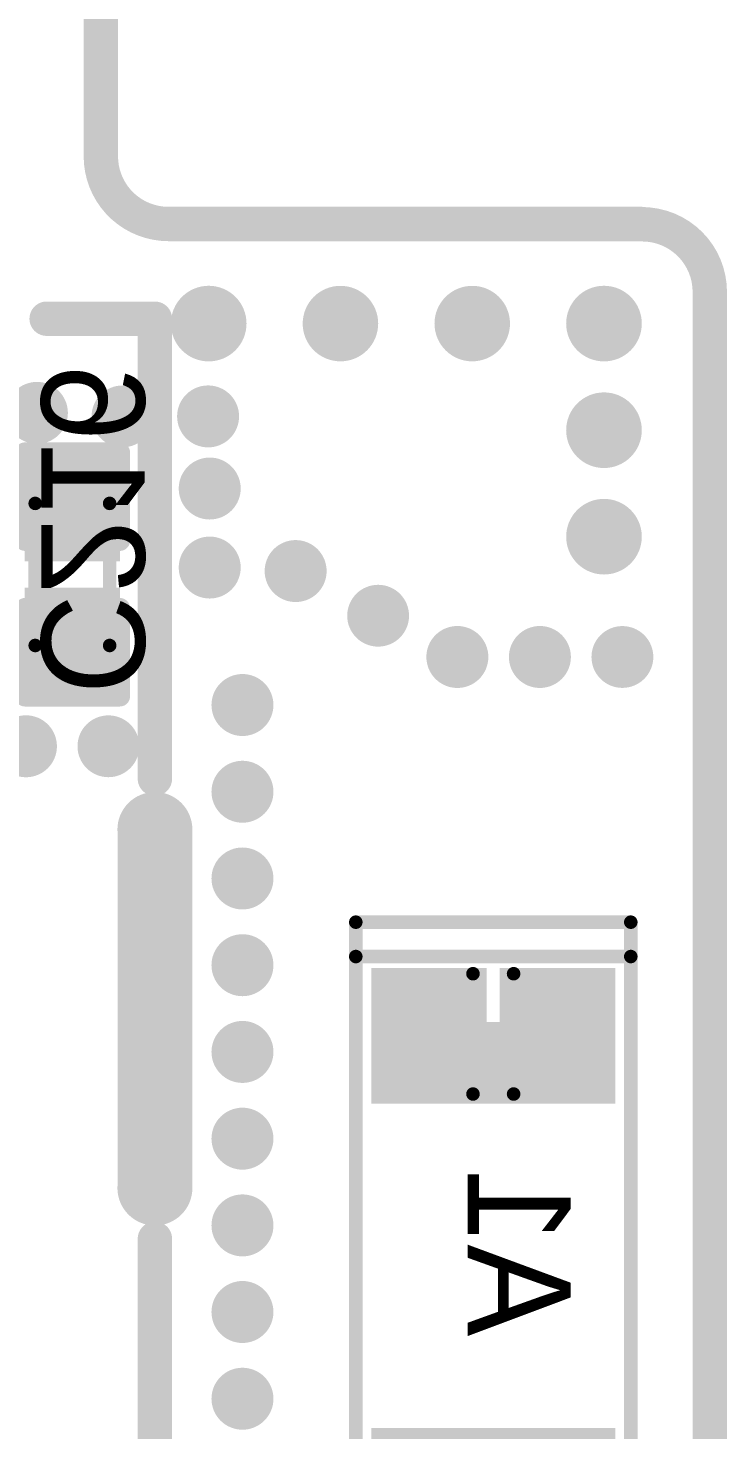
# Model space of a CAD drawing. Extents: x 722 to 1072, y 754 to 1061.
# Drawn here: x 808.53 to 813.69, y 1024.39 to 1034.75 of the extents above; entities that cross this region are included whole.
import ezdxf

# ---------------------------------------------------------------- set-up
doc = ezdxf.new("R2010")
doc.units = 0
doc.layers.get('0').update_dxf_attribs({"linetype": 'CONTINUOUS'})
for name, color, linetype in [('BOTTOMOVERLAY', 54, 'CONTINUOUS'), ('BOTTOMPASTE', 16, 'CONTINUOUS'), ('BOTTOMSOLDER', 6, 'CONTINUOUS'), ('KEEPOUTLAYER', 6, 'CONTINUOUS'), ('MECHANICAL13', 56, 'CONTINUOUS'), ('MULTILAYER', 9, 'CONTINUOUS'), ('VIAHOLELAYER', 16, 'CONTINUOUS')]:
    doc.layers.add(name, color=color, linetype=linetype)

# ---------------------------------------------------------------- blocks, each defined once
blk = doc.blocks.new('C_0402_B_59')
at = {"layer": 'BOTTOMOVERLAY', "const_width": 0.152}
for points in [[(-0.9, 0.35), (-0.9, -0.35)], [(-0.9, 0.35), (-0.25, 0.35)], [(0.25, 0.35), (0.9, 0.35)], [(0.9, 0.35), (0.9, -0.35)], [(-0.9, -0.35), (-0.25, -0.35)], [(0.25, -0.35), (0.9, -0.35)]]:
    blk.add_lwpolyline(points, dxfattribs=at)
at = {"layer": 'BOTTOMOVERLAY', "const_width": 0.0762}
for points in [[(-0.938, 0.35, 1), (-0.862, 0.35, 1)], [(-0.938, 0.35, 1), (-0.862, 0.35, 1)], [(-0.288, 0.35, 1), (-0.212, 0.35, 1)], [(0.212, 0.35, 1), (0.288, 0.35, 1)], [(0.862, 0.35, 1), (0.938, 0.35, 1)], [(0.862, 0.35, 1), (0.938, 0.35, 1)], [(-0.938, -0.35, 1), (-0.862, -0.35, 1)], [(-0.938, -0.35, 1), (-0.862, -0.35, 1)], [(-0.288, -0.35, 1), (-0.212, -0.35, 1)], [(0.212, -0.35, 1), (0.288, -0.35, 1)], [(0.862, -0.35, 1), (0.938, -0.35, 1)], [(0.862, -0.35, 1), (0.938, -0.35, 1)]]:
    blk.add_lwpolyline(points, format="xyb", close=True, dxfattribs=at)
at = {"layer": 'BOTTOMPASTE'}
for points in [[(-0.8, 0.25), (-0.8, -0.25), (-0.2, 0.25), (-0.2, -0.25)], [(0.2, 0.25), (0.2, -0.25), (0.8, 0.25), (0.8, -0.25)]]:
    blk.add_solid(points, dxfattribs=at)
at = {"layer": 'BOTTOMSOLDER'}
for points in [[(-0.902, 0.352), (-0.902, -0.352), (-0.098, 0.352), (-0.098, -0.352)], [(0.098, 0.352), (0.098, -0.352), (0.902, 0.352), (0.902, -0.352)]]:
    blk.add_solid(points, dxfattribs=at)
at = {"layer": 'MECHANICAL13', "const_width": 0.1}
for points in [[(-0.525, 0.275), (-0.525, -0.275)], [(-0.525, 0.275), (0.525, 0.275)], [(0.525, 0.275), (0.525, -0.275)], [(-0.525, -0.275), (0.525, -0.275)]]:
    blk.add_lwpolyline(points, dxfattribs=at)
at = {"layer": 'MECHANICAL13', "const_width": 0.05}
for points in [[(-0.55, 0.275, 1), (-0.5, 0.275, 1)], [(-0.55, 0.275, 1), (-0.5, 0.275, 1)], [(0.5, 0.275, 1), (0.55, 0.275, 1)], [(0.5, 0.275, 1), (0.55, 0.275, 1)], [(-0.55, -0.275, 1), (-0.5, -0.275, 1)], [(-0.55, -0.275, 1), (-0.5, -0.275, 1)], [(0.5, -0.275, 1), (0.55, -0.275, 1)], [(0.5, -0.275, 1), (0.55, -0.275, 1)]]:
    blk.add_lwpolyline(points, format="xyb", close=True, dxfattribs=at)
blk = doc.blocks.new('3216_B_290')
at = {"layer": 'BOTTOMOVERLAY', "const_width": 0.1}
for points in [[(2.286, 1.016), (-2.54, 1.016)], [(-2.54, -1.016), (-2.54, 1.016)], [(-2.286, -1.016), (-2.286, 1.016)], [(2.286, -1.016), (2.286, 1.016)], [(-1.27, 0.15), (-2.159, 0.15)], [(-1.27, -0.15), (-2.159, -0.15)], [(2.286, -1.016), (-2.54, -1.016)]]:
    blk.add_lwpolyline(points, dxfattribs=at)
at = {"layer": 'BOTTOMOVERLAY', "const_width": 0.05}
for points in [[(-2.565, 1.016, 1), (-2.515, 1.016, 1)], [(-2.565, 1.016, 1), (-2.515, 1.016, 1)], [(-2.311, 1.016, 1), (-2.261, 1.016, 1)], [(2.261, 1.016, 1), (2.311, 1.016, 1)], [(2.261, 1.016, 1), (2.311, 1.016, 1)], [(-2.184, 0.15, 1), (-2.134, 0.15, 1)], [(-1.295, 0.15, 1), (-1.245, 0.15, 1)], [(-2.184, -0.15, 1), (-2.134, -0.15, 1)], [(-1.295, -0.15, 1), (-1.245, -0.15, 1)], [(-2.565, -1.016, 1), (-2.515, -1.016, 1)], [(-2.565, -1.016, 1), (-2.515, -1.016, 1)], [(-2.311, -1.016, 1), (-2.261, -1.016, 1)], [(2.261, -1.016, 1), (2.311, -1.016, 1)], [(2.261, -1.016, 1), (2.311, -1.016, 1)]]:
    blk.add_lwpolyline(points, format="xyb", close=True, dxfattribs=at)
at = {"layer": 'BOTTOMPASTE'}
for points in [[(-2.1, 0.8), (-2.1, 0.15), (-1.3, 0.8), (-1.3, 0.15)], [(1.3, 0.8), (1.3, -0.8), (2.1, 0.8), (2.1, -0.8)], [(-1.3, 0.4), (-1.7, 0.4), (-1.3, -0.4), (-1.7, -0.4)], [(-2.1, -0.15), (-2.1, -0.8), (-1.3, -0.15), (-1.3, -0.8)]]:
    blk.add_solid(points, dxfattribs=at)
at = {"layer": 'BOTTOMSOLDER'}
for points in [[(-2.202, 0.902), (-2.202, 0.048), (-1.198, 0.902), (-1.198, 0.048)], [(1.198, 0.902), (1.198, -0.902), (2.202, 0.902), (2.202, -0.902)], [(-1.198, 0.502), (-1.802, 0.502), (-1.198, -0.502), (-1.802, -0.502)], [(-2.202, -0.048), (-2.202, -0.902), (-1.198, -0.048), (-1.198, -0.902)]]:
    blk.add_solid(points, dxfattribs=at)

msp = doc.modelspace()

# ---------------------------------------------------------------- linework, layer by layer
at = {"layer": 'BOTTOMOVERLAY', "const_width": 0.254}
for points in [[(808.663, 1032.599), (809.463, 1032.599)], [(809.463, 1029.199), (809.463, 1032.599)], [(809.463, 1022.799), (809.463, 1025.799)]]:
    msp.add_lwpolyline(points, dxfattribs=at)
at = {"layer": 'BOTTOMOVERLAY', "const_width": 0.127}
for points in [[(808.599, 1032.599, 1), (808.726, 1032.599, 1)], [(809.399, 1032.599, 1), (809.526, 1032.599, 1)], [(809.399, 1032.599, 1), (809.526, 1032.599, 1)], [(809.399, 1029.199, 1), (809.526, 1029.199, 1)], [(809.399, 1025.799, 1), (809.526, 1025.799, 1)]]:
    msp.add_lwpolyline(points, format="xyb", close=True, dxfattribs=at)
at = {"layer": 'BOTTOMPASTE', "const_width": 0.35}
msp.add_lwpolyline([(809.463, 1028.824), (809.463, 1026.174)], dxfattribs=at)
at = {"layer": 'BOTTOMPASTE', "const_width": 0.175}
for points in [[(809.375, 1028.824, 1), (809.55, 1028.824, 1)], [(809.375, 1026.174, 1), (809.55, 1026.174, 1)]]:
    msp.add_lwpolyline(points, format="xyb", close=True, dxfattribs=at)
at = {"layer": 'BOTTOMSOLDER', "const_width": 0.553}
msp.add_lwpolyline([(809.463, 1028.824), (809.463, 1026.174)], dxfattribs=at)
at = {"layer": 'BOTTOMSOLDER', "const_width": 0.277}
for points in [[(809.324, 1028.824, 1), (809.601, 1028.824, 1)], [(809.324, 1026.174, 1), (809.601, 1026.174, 1)]]:
    msp.add_lwpolyline(points, format="xyb", close=True, dxfattribs=at)
at = {"layer": 'KEEPOUTLAYER', "const_width": 0.254}
for points in [[(809.063, 1033.799), (809.063, 1039.499)], [(809.563, 1033.299), (813.063, 1033.299)], [(813.563, 1016.599), (813.563, 1032.799)]]:
    msp.add_lwpolyline(points, dxfattribs=at)
at = {"layer": 'KEEPOUTLAYER', "const_width": 0.127}
for points in [[(808.999, 1033.799, 1), (809.126, 1033.799, 1)], [(808.999, 1033.799, 1), (809.126, 1033.799, 1)], [(809.499, 1033.299, 1), (809.626, 1033.299, 1)], [(809.499, 1033.299, 1), (809.626, 1033.299, 1)], [(812.999, 1033.299, 1), (813.126, 1033.299, 1)], [(812.999, 1033.297, 1), (813.126, 1033.297, 1)], [(813.499, 1032.799, 1), (813.626, 1032.799, 1)], [(813.499, 1032.797, 1), (813.626, 1032.797, 1)]]:
    msp.add_lwpolyline(points, format="xyb", close=True, dxfattribs=at)
at = {"layer": 'KEEPOUTLAYER', "const_width": 0.254}
for points in [[(809.563, 1033.299, -0.414214), (809.063, 1033.799)], [(813.063, 1033.297, -0.414212), (813.563, 1032.797)]]:
    msp.add_lwpolyline(points, format="xyb", dxfattribs=at)
at = {"layer": 'MULTILAYER'}
for points, const_width in [([(809.72, 1032.563, 1), (810, 1032.563, 1)], 0.279), ([(810.694, 1032.563, 1), (810.973, 1032.563, 1)], 0.279), ([(811.668, 1032.563, 1), (811.947, 1032.563, 1)], 0.279), ([(812.641, 1032.563, 1), (812.921, 1032.563, 1)], 0.279), ([(808.476, 1031.903, 1), (808.705, 1031.903, 1)], 0.229), ([(809.109, 1031.877, 1), (809.337, 1031.877, 1)], 0.229), ([(809.741, 1031.877, 1), (809.97, 1031.877, 1)], 0.229), ([(812.641, 1031.775, 1), (812.921, 1031.775, 1)], 0.279), ([(809.753, 1031.344, 1), (809.982, 1031.344, 1)], 0.229), ([(812.641, 1030.988, 1), (812.921, 1030.988, 1)], 0.279), ([(809.753, 1030.76, 1), (809.982, 1030.76, 1)], 0.229), ([(810.388, 1030.734, 1), (810.617, 1030.734, 1)], 0.229), ([(810.998, 1030.404, 1), (811.226, 1030.404, 1)], 0.229), ([(811.583, 1030.099, 1), (811.812, 1030.099, 1)], 0.229), ([(812.193, 1030.099, 1), (812.422, 1030.099, 1)], 0.229), ([(812.803, 1030.099, 1), (813.031, 1030.099, 1)], 0.229), ([(809.995, 1029.744, 1), (810.224, 1029.744, 1)], 0.229), ([(808.395, 1029.439, 1), (808.624, 1029.439, 1)], 0.229), ([(809.005, 1029.439, 1), (809.233, 1029.439, 1)], 0.229), ([(809.995, 1029.103, 1), (810.224, 1029.103, 1)], 0.229), ([(809.995, 1028.462, 1), (810.224, 1028.462, 1)], 0.229), ([(809.995, 1027.821, 1), (810.224, 1027.821, 1)], 0.229), ([(809.995, 1027.18, 1), (810.224, 1027.18, 1)], 0.229), ([(809.995, 1026.539, 1), (810.224, 1026.539, 1)], 0.229), ([(809.995, 1025.898, 1), (810.224, 1025.898, 1)], 0.229), ([(809.995, 1025.258, 1), (810.224, 1025.258, 1)], 0.229), ([(809.995, 1024.617, 1), (810.224, 1024.617, 1)], 0.229)]:
    msp.add_lwpolyline(points, format="xyb", close=True, dxfattribs=dict(at, const_width=const_width))
at = {"layer": 'VIAHOLELAYER'}
for points, const_width in [([(809.784, 1032.563, 1), (809.936, 1032.563, 1)], 0.152), ([(810.757, 1032.563, 1), (810.91, 1032.563, 1)], 0.152), ([(811.731, 1032.563, 1), (811.883, 1032.563, 1)], 0.152), ([(812.705, 1032.563, 1), (812.857, 1032.563, 1)], 0.152), ([(808.527, 1031.903, 1), (808.654, 1031.903, 1)], 0.127), ([(809.16, 1031.877, 1), (809.287, 1031.877, 1)], 0.127), ([(809.792, 1031.877, 1), (809.919, 1031.877, 1)], 0.127), ([(812.705, 1031.775, 1), (812.857, 1031.775, 1)], 0.152), ([(809.804, 1031.344, 1), (809.931, 1031.344, 1)], 0.127), ([(812.705, 1030.988, 1), (812.857, 1030.988, 1)], 0.152), ([(809.804, 1030.76, 1), (809.931, 1030.76, 1)], 0.127), ([(810.439, 1030.734, 1), (810.566, 1030.734, 1)], 0.127), ([(811.049, 1030.404, 1), (811.176, 1030.404, 1)], 0.127), ([(811.634, 1030.099, 1), (811.761, 1030.099, 1)], 0.127), ([(812.244, 1030.099, 1), (812.371, 1030.099, 1)], 0.127), ([(812.853, 1030.099, 1), (812.98, 1030.099, 1)], 0.127), ([(810.046, 1029.744, 1), (810.173, 1029.744, 1)], 0.127), ([(808.446, 1029.439, 1), (808.573, 1029.439, 1)], 0.127), ([(809.056, 1029.439, 1), (809.183, 1029.439, 1)], 0.127), ([(810.046, 1029.103, 1), (810.173, 1029.103, 1)], 0.127), ([(810.046, 1028.462, 1), (810.173, 1028.462, 1)], 0.127), ([(810.046, 1027.821, 1), (810.173, 1027.821, 1)], 0.127), ([(810.046, 1027.18, 1), (810.173, 1027.18, 1)], 0.127), ([(810.046, 1026.539, 1), (810.173, 1026.539, 1)], 0.127), ([(810.046, 1025.898, 1), (810.173, 1025.898, 1)], 0.127), ([(810.046, 1025.258, 1), (810.173, 1025.258, 1)], 0.127), ([(810.046, 1024.617, 1), (810.173, 1024.617, 1)], 0.127)]:
    msp.add_lwpolyline(points, format="xyb", close=True, dxfattribs=dict(at, const_width=const_width))

# ---------------------------------------------------------------- block references
for name, p, rotation in [('C_0402_B_59', (808.853, 1030.709), 90), ('3216_B_290', (811.963, 1025.599), 270)]:
    msp.add_blockref(name, p, dxfattribs=dict(rotation=rotation))

# ---------------------------------------------------------------- texts
at = {"layer": 'BOTTOMOVERLAY', "text_generation_flag": 2}
for s, p in [('C216', (808.624, 1029.822)), ('A1', (811.774, 1025.078))]:
    msp.add_text(s, height=0.762, rotation=270, dxfattribs=at).set_placement(p)

doc.saveas('drawing.dxf')
